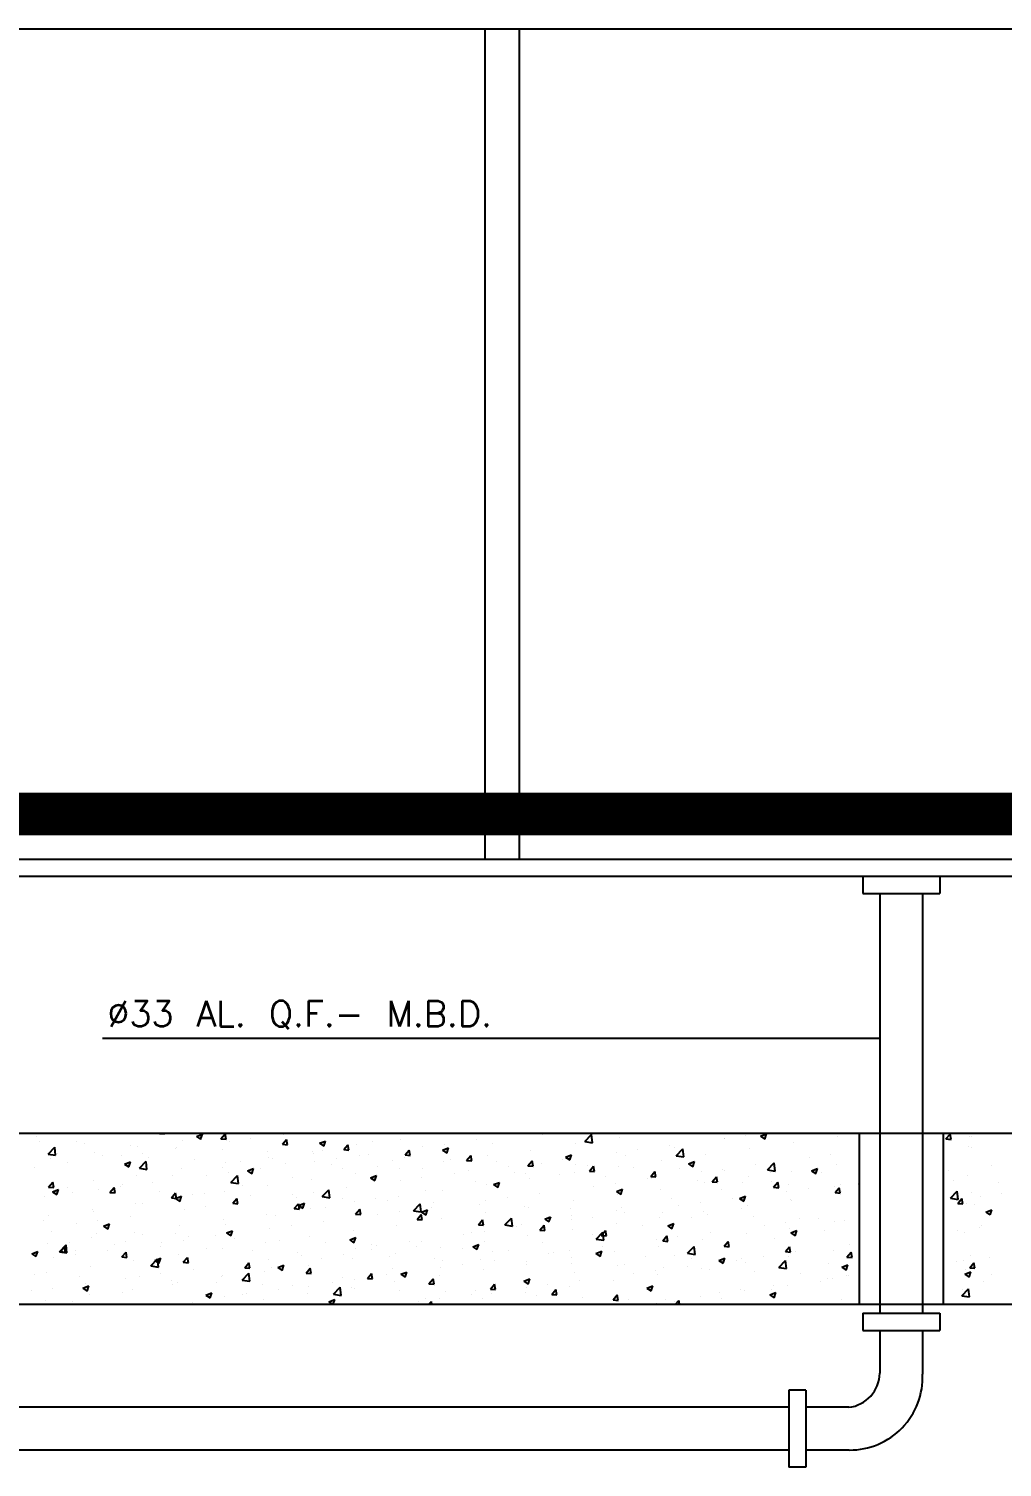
# Model space of a CAD drawing. Extents: x 0 to 0.454, y -0.021 to 0.524.
# Drawn here: x 0.1135 to 0.2272, y -0.0144 to 0.1536 of the extents above; entities that cross this region are included whole.
import ezdxf

# ---------------------------------------------------------------- set-up
doc = ezdxf.new("R2010")
doc.units = 0
doc.header["$MEASUREMENT"] = 0
doc.layers.get('0').update_dxf_attribs({"linetype": 'CONTINUOUS'})
doc.layers.add('DETALHES-DIVERSOS', color=7, linetype='CONTINUOUS')
doc.styles.add('R60', font='txt', dxfattribs={"height": 0.15, "bigfont": 'RHENO'})

# ---------------------------------------------------------------- blocks, each defined once
blk = doc.blocks.new('*X0')
at = {"color": 0}
for p, q in [((58.4687, 56.6273), (58.4687, 56.6273)), ((58.8686, 56.6286), (58.8686, 56.6286)), ((59.0644, 56.627), (59.0666, 56.6296)), ((59.0644, 56.627), (59.0943, 56.6243)), ((59.0943, 56.6243), (59.0933, 56.6296)), ((60.7289, 56.6294), (60.7289, 56.6294)), ((58.3435, 56.6109), (58.3435, 56.6109)), ((58.3616, 56.5779), (58.3616, 56.5779)), ((58.4131, 56.5066), (58.452, 56.5472)), ((58.4576, 56.4997), (58.4521, 56.5472)), ((58.577, 56.5785), (58.577, 56.5785)), ((58.6286, 56.5666), (58.6286, 56.5666)), ((58.8955, 56.5553), (58.8955, 56.5553)), ((58.9374, 56.549), (58.9374, 56.549)), ((59.1624, 56.5441), (59.1624, 56.5441)), ((59.1971, 56.5865), (59.1971, 56.5865)), ((59.2796, 56.6097), (59.3146, 56.6232)), ((59.2796, 56.6097), (59.3045, 56.593)), ((59.3045, 56.5929), (59.3147, 56.6231)), ((59.423, 56.5956), (59.4471, 56.6243)), ((59.423, 56.5956), (59.4529, 56.593)), ((59.453, 56.5929), (59.4472, 56.6243)), ((59.4538, 56.6217), (59.4538, 56.6217)), ((59.4726, 56.5796), (59.4726, 56.5796)), ((59.5977, 56.5961), (59.5977, 56.5961)), ((59.7817, 56.5642), (59.8058, 56.5929)), ((59.7817, 56.5642), (59.8115, 56.5616)), ((59.7871, 56.621), (59.7871, 56.621)), ((59.8116, 56.5615), (59.8058, 56.5929)), ((59.9982, 56.5697), (60.0332, 56.5831)), ((59.9982, 56.5697), (60.023, 56.5529)), ((60.0231, 56.5529), (60.0332, 56.5831)), ((60.1403, 56.5328), (60.1644, 56.5616)), ((60.1702, 56.5302), (60.1644, 56.5615)), ((60.2167, 56.5599), (60.2167, 56.5599)), ((60.3059, 56.5805), (60.3059, 56.5805)), ((60.4692, 56.5919), (60.4692, 56.5919)), ((60.6017, 56.5484), (60.6017, 56.5484)), ((60.7167, 56.5297), (60.7517, 56.5431)), ((60.7268, 56.5649), (60.7268, 56.5649)), ((60.7416, 56.5128), (60.7518, 56.543)), ((60.9162, 56.5898), (60.9162, 56.5898)), ((61.0089, 56.5708), (61.0089, 56.5708)), ((61.3005, 56.6209), (61.3005, 56.6209)), ((61.4918, 56.5677), (61.4918, 56.5677)), ((61.5485, 56.5799), (61.5874, 56.6205)), ((61.5485, 56.5799), (61.593, 56.573)), ((61.593, 56.5729), (61.5875, 56.6204)), ((61.7485, 56.6029), (61.7485, 56.6029)), ((62.0453, 56.5586), (62.0453, 56.5586)), ((62.0746, 56.546), (62.0746, 56.546)), ((62.3611, 56.6001), (62.3611, 56.6001)), ((62.3662, 56.5961), (62.3662, 56.5961)), ((62.4862, 56.6166), (62.4862, 56.6166)), ((62.574, 56.6108), (62.609, 56.6243)), ((62.574, 56.6108), (62.5988, 56.5941)), ((62.5989, 56.594), (62.609, 56.6242)), ((62.764, 56.5731), (62.764, 56.5731)), ((63.0237, 56.6106), (63.0237, 56.6106)), ((63.6572, 56.5952), (63.6813, 56.6239)), ((63.6572, 56.5952), (63.6871, 56.5926)), ((63.6871, 56.5925), (63.6814, 56.6238)), ((63.7866, 56.5489), (63.7866, 56.5489)), ((63.7972, 56.6078), (63.7972, 56.6078)), ((63.8035, 56.548), (63.8035, 56.548)), ((63.8047, 56.6103), (63.8047, 56.6103)), ((58.4131, 56.5066), (58.4575, 56.4997)), ((58.4281, 56.4817), (58.4281, 56.4817)), ((58.4671, 56.5107), (58.4671, 56.5107)), ((58.6848, 56.517), (58.6848, 56.517)), ((58.734, 56.4994), (58.734, 56.4994)), ((58.8423, 56.4966), (58.8423, 56.4966)), ((58.8595, 56.4485), (58.8945, 56.4619)), ((58.8844, 56.4317), (58.8945, 56.4619)), ((58.9467, 56.4239), (58.9856, 56.4645)), ((58.9674, 56.5131), (58.9674, 56.5131)), ((58.9912, 56.4169), (58.9857, 56.4644)), ((59.0009, 56.4882), (59.0009, 56.4882)), ((59.1568, 56.5381), (59.1568, 56.5381)), ((59.2678, 56.4769), (59.2678, 56.4769)), ((59.4293, 56.5328), (59.4293, 56.5328)), ((59.5347, 56.4656), (59.5347, 56.4656)), ((59.6962, 56.5215), (59.6962, 56.5215)), ((59.7003, 56.4872), (59.7003, 56.4872)), ((59.7227, 56.4804), (59.7227, 56.4804)), ((59.96, 56.5247), (59.96, 56.5247)), ((59.9631, 56.5102), (59.9631, 56.5102)), ((59.9713, 56.4654), (59.9713, 56.4654)), ((60.0143, 56.5304), (60.0143, 56.5304)), ((60.0965, 56.4819), (60.0965, 56.4819)), ((60.1403, 56.5328), (60.1702, 56.5302)), ((60.23, 56.4989), (60.23, 56.4989)), ((60.2859, 56.5068), (60.2859, 56.5068)), ((60.4257, 56.4707), (60.4257, 56.4707)), ((60.4969, 56.4877), (60.4969, 56.4877)), ((60.4989, 56.5015), (60.523, 56.5302)), ((60.4989, 56.5015), (60.5288, 56.4988)), ((60.5288, 56.4988), (60.5231, 56.5301)), ((60.7167, 56.5297), (60.7416, 56.5129)), ((60.7173, 56.5208), (60.7173, 56.5208)), ((60.7229, 56.463), (60.7229, 56.463)), ((60.7638, 56.4764), (60.7638, 56.4764)), ((60.8575, 56.4701), (60.8816, 56.4988)), ((60.8575, 56.4701), (60.8874, 56.4675)), ((60.8875, 56.4674), (60.8817, 56.4988)), ((60.9796, 56.4982), (60.9796, 56.4982)), ((61.0308, 56.4651), (61.0308, 56.4651)), ((61.2162, 56.4387), (61.2403, 56.4674)), ((61.2321, 56.5302), (61.2321, 56.5302)), ((61.2461, 56.436), (61.2403, 56.4674)), ((61.415, 56.4756), (61.415, 56.4756)), ((61.4353, 56.4896), (61.4703, 56.503)), ((61.4353, 56.4896), (61.4602, 56.4728)), ((61.4602, 56.4728), (61.4703, 56.503)), ((61.7307, 56.5171), (61.7307, 56.5171)), ((61.783, 56.4959), (61.783, 56.4959)), ((61.8559, 56.5336), (61.8559, 56.5336)), ((61.995, 56.4684), (61.995, 56.4684)), ((62.0821, 56.4971), (62.1211, 56.5377)), ((62.0821, 56.4971), (62.1266, 56.4902)), ((62.1266, 56.4902), (62.1211, 56.5377)), ((62.1539, 56.4496), (62.1889, 56.463)), ((62.1788, 56.4327), (62.1889, 56.463)), ((62.2547, 56.5059), (62.2547, 56.5059)), ((62.5114, 56.5411), (62.5114, 56.5411)), ((62.8598, 56.4859), (62.8598, 56.4859)), ((62.985, 56.5024), (62.985, 56.5024)), ((58.3371, 56.4301), (58.3371, 56.4301)), ((58.5265, 56.4551), (58.5265, 56.4551)), ((58.8595, 56.4485), (58.8844, 56.4317)), ((58.9313, 56.3825), (58.9313, 56.3825)), ((58.9467, 56.4239), (58.9912, 56.417)), ((59.1395, 56.3803), (59.1395, 56.3803)), ((59.191, 56.42), (59.191, 56.42)), ((59.341, 56.3824), (59.341, 56.3824)), ((59.4311, 56.4303), (59.4311, 56.4303)), ((59.4477, 56.4552), (59.4477, 56.4552)), ((59.4662, 56.3989), (59.4662, 56.3989)), ((59.4803, 56.3411), (59.5193, 56.3817)), ((59.5248, 56.3342), (59.5193, 56.3816)), ((59.5781, 56.4084), (59.6131, 56.4219)), ((59.5781, 56.4084), (59.6029, 56.3917)), ((59.603, 56.3916), (59.6131, 56.4218)), ((59.6556, 56.4238), (59.6556, 56.4238)), ((59.8016, 56.4543), (59.8016, 56.4543)), ((60.0685, 56.4431), (60.0685, 56.4431)), ((60.1341, 56.4207), (60.1341, 56.4207)), ((60.2106, 56.3935), (60.2106, 56.3935)), ((60.2966, 56.3684), (60.3316, 56.3818)), ((60.3215, 56.3516), (60.3317, 56.3818)), ((60.3354, 56.4318), (60.3354, 56.4318)), ((60.4632, 56.4255), (60.4632, 56.4255)), ((60.6024, 56.4205), (60.6024, 56.4205)), ((60.7847, 56.3926), (60.7847, 56.3926)), ((60.8693, 56.4092), (60.8693, 56.4092)), ((61.1004, 56.4342), (61.1004, 56.4342)), ((61.1362, 56.3979), (61.1362, 56.3979)), ((61.1998, 56.3958), (61.1998, 56.3958)), ((61.2162, 56.4387), (61.2461, 56.4361)), ((61.2256, 56.4506), (61.2256, 56.4506)), ((61.2977, 56.4538), (61.2977, 56.4538)), ((61.4031, 56.3867), (61.4031, 56.3867)), ((61.4857, 56.4012), (61.4857, 56.4012)), ((61.4914, 56.4459), (61.4914, 56.4459)), ((61.5646, 56.4426), (61.5646, 56.4426)), ((61.5748, 56.4073), (61.5989, 56.4361)), ((61.5748, 56.4073), (61.6047, 56.4047)), ((61.6047, 56.4047), (61.599, 56.436)), ((61.67, 56.3754), (61.67, 56.3754)), ((61.7425, 56.4364), (61.7425, 56.4364)), ((61.8315, 56.4313), (61.8315, 56.4313)), ((61.9334, 56.3759), (61.9575, 56.4047)), ((61.9334, 56.3759), (61.9633, 56.3733)), ((61.9634, 56.3733), (61.9576, 56.4046)), ((62.0984, 56.42), (62.0984, 56.42)), ((62.1539, 56.4496), (62.1787, 56.4328)), ((62.2295, 56.4029), (62.2295, 56.4029)), ((62.3547, 56.4194), (62.3547, 56.4194)), ((62.3653, 56.4087), (62.3653, 56.4087)), ((62.5053, 56.3747), (62.5053, 56.3747)), ((62.5441, 56.4443), (62.5441, 56.4443)), ((62.6157, 56.4144), (62.6547, 56.455)), ((62.6157, 56.4144), (62.6602, 56.4075)), ((62.6322, 56.3974), (62.6322, 56.3974)), ((62.6603, 56.4074), (62.6547, 56.4549)), ((62.7579, 56.4067), (62.7579, 56.4067)), ((62.8724, 56.4095), (62.9074, 56.423)), ((62.8724, 56.4095), (62.8973, 56.3927)), ((62.8973, 56.3927), (62.9075, 56.4229)), ((62.8991, 56.3862), (62.8991, 56.3862)), ((62.9288, 56.3978), (62.9288, 56.3978)), ((63.0176, 56.4442), (63.0176, 56.4442)), ((63.6731, 56.4131), (63.6731, 56.4131)), ((63.7805, 56.3824), (63.7805, 56.3824)), ((63.9233, 56.4382), (63.9233, 56.4382)), ((58.4165, 56.3136), (58.4406, 56.3423)), ((58.4165, 56.3136), (58.4464, 56.311)), ((58.422, 56.3153), (58.422, 56.3153)), ((58.4394, 56.2872), (58.4744, 56.3006)), ((58.4464, 56.311), (58.4407, 56.3423)), ((58.4643, 56.2704), (58.4744, 56.3006)), ((58.5291, 56.3125), (58.5291, 56.3125)), ((58.6788, 56.3505), (58.6788, 56.3505)), ((58.7107, 56.2994), (58.7107, 56.2994)), ((58.7751, 56.2822), (58.7992, 56.311)), ((58.796, 56.3012), (58.796, 56.3012)), ((58.8051, 56.2796), (58.7993, 56.3109)), ((58.8359, 56.3159), (58.8359, 56.3159)), ((58.8479, 56.3302), (58.8479, 56.3302)), ((59.0253, 56.3408), (59.0253, 56.3408)), ((59.4803, 56.3411), (59.5248, 56.3342)), ((59.5509, 56.3206), (59.5509, 56.3206)), ((59.6942, 56.3208), (59.6942, 56.3208)), ((59.8425, 56.3706), (59.8425, 56.3706)), ((59.9539, 56.3583), (59.9539, 56.3583)), ((60.0139, 56.2583), (60.0529, 56.2989)), ((60.0584, 56.2514), (60.0529, 56.2989)), ((60.1544, 56.3096), (60.1544, 56.3096)), ((60.2966, 56.3684), (60.3215, 56.3516)), ((60.4701, 56.3512), (60.4701, 56.3512)), ((60.5953, 56.3677), (60.5953, 56.3677)), ((60.6167, 56.2957), (60.6167, 56.2957)), ((60.7168, 56.2965), (60.7168, 56.2965)), ((60.9083, 56.3458), (60.9083, 56.3458)), ((60.9735, 56.3317), (60.9735, 56.3317)), ((61.0152, 56.3283), (61.0502, 56.3418)), ((61.0152, 56.3283), (61.0401, 56.3116)), ((61.0401, 56.3115), (61.0502, 56.3417)), ((61.226, 56.3637), (61.226, 56.3637)), ((61.5992, 56.3199), (61.5992, 56.3199)), ((61.7244, 56.3364), (61.7244, 56.3364)), ((61.7337, 56.2883), (61.7688, 56.3017)), ((61.7587, 56.2715), (61.7688, 56.3017)), ((61.9137, 56.3613), (61.9137, 56.3613)), ((61.9369, 56.3641), (61.9369, 56.3641)), ((61.9889, 56.302), (61.9889, 56.302)), ((62.2038, 56.3528), (62.2038, 56.3528)), ((62.2486, 56.3395), (62.2486, 56.3395)), ((62.2921, 56.3446), (62.3162, 56.3733)), ((62.2921, 56.3446), (62.3219, 56.342)), ((62.322, 56.3419), (62.3162, 56.3733)), ((62.3456, 56.2977), (62.3456, 56.2977)), ((62.4707, 56.3416), (62.4707, 56.3416)), ((62.6372, 56.3478), (62.6372, 56.3478)), ((62.6507, 56.3132), (62.6748, 56.3419)), ((62.6507, 56.3132), (62.6806, 56.3106)), ((62.6806, 56.3105), (62.6748, 56.3419)), ((62.7376, 56.3303), (62.7376, 56.3303)), ((62.8535, 56.3052), (62.8535, 56.3052)), ((63.0046, 56.319), (63.0046, 56.319)), ((63.0093, 56.2818), (63.0334, 56.3105)), ((63.0393, 56.2792), (63.0335, 56.3105)), ((63.0428, 56.3301), (63.0428, 56.3301)), ((63.1494, 56.3316), (63.1508, 56.3331)), ((63.1494, 56.3316), (63.1508, 56.3314)), ((63.6999, 56.3523), (63.6999, 56.3523)), ((63.9668, 56.3411), (63.9668, 56.3411)), ((58.395, 56.2579), (58.395, 56.2579)), ((58.4394, 56.2872), (58.4643, 56.2704)), ((58.5563, 56.2802), (58.5563, 56.2802)), ((58.7751, 56.2822), (58.805, 56.2796)), ((58.9252, 56.2161), (58.9252, 56.2161)), ((58.9677, 56.2205), (58.9677, 56.2205)), ((59.0629, 56.2899), (59.0629, 56.2899)), ((59.1338, 56.2509), (59.1579, 56.2796)), ((59.1338, 56.2509), (59.1637, 56.2482)), ((59.1637, 56.2482), (59.1579, 56.2795)), ((59.1579, 56.2472), (59.193, 56.2606)), ((59.1579, 56.2472), (59.1828, 56.2304)), ((59.1829, 56.2303), (59.193, 56.2606)), ((59.1849, 56.2536), (59.1849, 56.2536)), ((59.2593, 56.2705), (59.2593, 56.2705)), ((59.3298, 56.2786), (59.3298, 56.2786)), ((59.4416, 56.2888), (59.4416, 56.2888)), ((59.4924, 56.2195), (59.5165, 56.2482)), ((59.4924, 56.2195), (59.5223, 56.2169)), ((59.5223, 56.2168), (59.5165, 56.2482)), ((59.524, 56.2266), (59.524, 56.2266)), ((59.5967, 56.2673), (59.5967, 56.2673)), ((59.8398, 56.2682), (59.8398, 56.2682)), ((59.851, 56.1881), (59.8751, 56.2168)), ((59.8636, 56.2561), (59.8636, 56.2561)), ((59.881, 56.1854), (59.8752, 56.2168)), ((59.8765, 56.2071), (59.9115, 56.2206)), ((59.8765, 56.2071), (59.9014, 56.1903)), ((59.9014, 56.1903), (59.9116, 56.2205)), ((59.965, 56.2847), (59.965, 56.2847)), ((60.0139, 56.2583), (60.0584, 56.2514)), ((60.1305, 56.2448), (60.1305, 56.2448)), ((60.2045, 56.227), (60.2045, 56.227)), ((60.3251, 56.2457), (60.3251, 56.2457)), ((60.3975, 56.2335), (60.3975, 56.2335)), ((60.4571, 56.259), (60.4571, 56.259)), ((60.5475, 56.1756), (60.5865, 56.2162)), ((60.5921, 56.1686), (60.5865, 56.2161)), ((60.6644, 56.2222), (60.6644, 56.2222)), ((60.9313, 56.211), (60.9313, 56.211)), ((60.9689, 56.237), (60.9689, 56.237)), ((61.0941, 56.2534), (61.0941, 56.2534)), ((61.2834, 56.2784), (61.2834, 56.2784)), ((61.4797, 56.2348), (61.4797, 56.2348)), ((61.7337, 56.2883), (61.7586, 56.2715)), ((61.7364, 56.27), (61.7364, 56.27)), ((62.054, 56.2477), (62.054, 56.2477)), ((62.2232, 56.2222), (62.2232, 56.2222)), ((62.4125, 56.2471), (62.4125, 56.2471)), ((62.4523, 56.2483), (62.4873, 56.2617)), ((62.4523, 56.2483), (62.4772, 56.2315)), ((62.4772, 56.2314), (62.4874, 56.2616)), ((62.4993, 56.2082), (62.4993, 56.2082)), ((62.7283, 56.2887), (62.7283, 56.2887)), ((62.7518, 56.2402), (62.7518, 56.2402)), ((62.757, 56.238), (62.757, 56.238)), ((63.0093, 56.2818), (63.0392, 56.2792)), ((63.0115, 56.2777), (63.0115, 56.2777)), ((63.0486, 56.288), (63.0486, 56.288)), ((63.683, 56.2488), (63.7219, 56.2894)), ((63.683, 56.2488), (63.7275, 56.2419)), ((63.7275, 56.2419), (63.722, 56.2894)), ((63.7266, 56.2191), (63.7507, 56.2478)), ((63.7266, 56.2191), (63.7565, 56.2165)), ((63.7565, 56.2164), (63.7507, 56.2477)), ((63.7744, 56.216), (63.7744, 56.216)), ((63.8053, 56.2852), (63.8053, 56.2852)), ((63.8227, 56.2132), (63.8227, 56.2132)), ((63.8574, 56.2575), (63.8574, 56.2575)), ((63.9826, 56.2739), (63.9826, 56.2739)), ((58.416, 56.1489), (58.416, 56.1489)), ((58.6727, 56.1841), (58.6727, 56.1841)), ((58.6761, 56.1704), (58.6761, 56.1704)), ((58.8937, 56.1436), (58.8937, 56.1436)), ((59.2095, 56.1852), (59.2095, 56.1852)), ((59.3347, 56.2017), (59.3347, 56.2017)), ((59.6881, 56.1543), (59.6881, 56.1543)), ((59.7419, 56.1456), (59.7419, 56.1456)), ((59.851, 56.1881), (59.8809, 56.1855)), ((59.9478, 56.1918), (59.9478, 56.1918)), ((60.0335, 56.1956), (60.0335, 56.1956)), ((60.2097, 56.1567), (60.2338, 56.1855)), ((60.2097, 56.1567), (60.2395, 56.1541)), ((60.2396, 56.1541), (60.2338, 56.1854)), ((60.3386, 56.154), (60.3386, 56.154)), ((60.4638, 56.1705), (60.4638, 56.1705)), ((60.5475, 56.1756), (60.592, 56.1687)), ((60.5683, 56.1254), (60.5924, 56.1541)), ((60.5683, 56.1254), (60.5982, 56.1227)), ((60.5982, 56.1227), (60.5924, 56.154)), ((60.5951, 56.1671), (60.6301, 56.1805)), ((60.5951, 56.1671), (60.6199, 56.1503)), ((60.62, 56.1503), (60.6301, 56.1805)), ((60.6531, 56.1954), (60.6531, 56.1954)), ((60.7107, 56.1301), (60.7107, 56.1301)), ((60.9269, 56.094), (60.951, 56.1227)), ((60.9568, 56.0913), (60.9511, 56.1227)), ((60.9674, 56.1653), (60.9674, 56.1653)), ((61.0812, 56.0928), (61.1201, 56.1334)), ((61.1257, 56.0859), (61.1202, 56.1334)), ((61.1982, 56.1997), (61.1982, 56.1997)), ((61.22, 56.1973), (61.22, 56.1973)), ((61.3136, 56.127), (61.3486, 56.1405)), ((61.3136, 56.127), (61.3385, 56.1103)), ((61.3386, 56.1102), (61.3487, 56.1404)), ((61.4651, 56.1884), (61.4651, 56.1884)), ((61.4677, 56.1227), (61.4677, 56.1227)), ((61.4708, 56.1476), (61.4708, 56.1476)), ((61.5928, 56.1392), (61.5928, 56.1392)), ((61.732, 56.1771), (61.732, 56.1771)), ((61.7624, 56.1976), (61.7624, 56.1976)), ((61.7822, 56.1641), (61.7822, 56.1641)), ((61.9828, 56.1355), (61.9828, 56.1355)), ((61.9989, 56.1658), (61.9989, 56.1658)), ((62.098, 56.2057), (62.098, 56.2057)), ((62.1738, 56.1379), (62.1738, 56.1379)), ((62.2425, 56.173), (62.2425, 56.173)), ((62.2658, 56.1546), (62.2658, 56.1546)), ((62.4654, 56.1879), (62.4654, 56.1879)), ((62.5327, 56.1433), (62.5327, 56.1433)), ((62.7997, 56.132), (62.7997, 56.132)), ((62.9113, 56.1329), (62.9113, 56.1329)), ((63.8894, 56.1682), (63.9245, 56.1816)), ((63.8894, 56.1682), (63.9143, 56.1514)), ((63.9144, 56.1513), (63.9245, 56.1816)), ((58.3846, 56.1203), (58.3846, 56.1203)), ((58.4317, 56.057), (58.4317, 56.057)), ((58.5792, 56.1022), (58.5792, 56.1022)), ((58.6986, 56.0457), (58.6986, 56.0457)), ((58.7044, 56.1187), (58.7044, 56.1187)), ((58.7378, 56.0859), (58.7728, 56.0993)), ((58.7378, 56.0859), (58.7627, 56.0691)), ((58.7627, 56.0691), (58.7729, 56.0993)), ((58.9191, 56.0496), (58.9191, 56.0496)), ((59.1587, 56.0455), (59.1587, 56.0455)), ((59.1788, 56.0871), (59.1788, 56.0871)), ((59.4356, 56.1223), (59.4356, 56.1223)), ((59.4503, 56.0955), (59.4503, 56.0955)), ((59.4564, 56.0459), (59.4914, 56.0593)), ((59.4564, 56.0459), (59.4813, 56.0291)), ((59.4813, 56.029), (59.4914, 56.0592)), ((59.7083, 56.071), (59.7083, 56.071)), ((59.8334, 56.0875), (59.8334, 56.0875)), ((60.0228, 56.1124), (60.0228, 56.1124)), ((60.1984, 56.0606), (60.1984, 56.0606)), ((60.451, 56.0926), (60.451, 56.0926)), ((60.8374, 56.0397), (60.8374, 56.0397)), ((60.8876, 56.0475), (60.8876, 56.0475)), ((60.9269, 56.094), (60.9568, 56.0914)), ((60.9625, 56.0562), (60.9625, 56.0562)), ((61.0812, 56.0928), (61.1256, 56.0859)), ((61.1519, 56.0812), (61.1519, 56.0812)), ((61.1792, 56.0975), (61.1792, 56.0975)), ((61.2855, 56.0626), (61.3097, 56.0913)), ((61.2855, 56.0626), (61.3154, 56.06)), ((61.3155, 56.0599), (61.3097, 56.0913)), ((61.4736, 56.0683), (61.4736, 56.0683)), ((61.6148, 56.0101), (61.6537, 56.0507)), ((61.6442, 56.0312), (61.6683, 56.06)), ((61.6593, 56.0031), (61.6538, 56.0506)), ((61.6741, 56.0286), (61.6683, 56.0599)), ((61.7303, 56.1035), (61.7303, 56.1035)), ((61.8822, 56.0878), (61.8822, 56.0878)), ((62.0322, 56.087), (62.0672, 56.1004)), ((62.0322, 56.087), (62.0571, 56.0702)), ((62.0571, 56.0702), (62.0673, 56.1004)), ((62.281, 56.0499), (62.281, 56.0499)), ((62.4932, 56.0418), (62.4932, 56.0418)), ((62.5968, 56.0915), (62.5968, 56.0915)), ((62.7219, 56.108), (62.7219, 56.108)), ((62.7457, 56.0738), (62.7457, 56.0738)), ((62.7508, 56.0469), (62.7858, 56.0604)), ((62.7508, 56.0469), (62.7756, 56.0302)), ((62.7757, 56.0301), (62.7858, 56.0603)), ((62.9479, 56.063), (62.9479, 56.063)), ((63.0054, 56.1113), (63.0054, 56.1113)), ((63.0666, 56.1207), (63.0666, 56.1207)), ((63.7259, 56.0602), (63.7259, 56.0602)), ((63.7683, 56.0495), (63.7683, 56.0495)), ((63.851, 56.0767), (63.851, 56.0767)), ((63.8673, 56.0869), (63.8673, 56.0869)), ((58.4099, 55.9824), (58.4099, 55.9824)), ((58.4794, 55.9368), (58.5183, 55.9774)), ((58.4859, 55.9375), (58.51, 55.9662)), ((58.5158, 55.9349), (58.51, 55.9662)), ((58.5239, 55.9299), (58.5183, 55.9773)), ((58.5371, 55.9898), (58.5371, 55.9898)), ((58.6666, 56.0176), (58.6666, 56.0176)), ((58.804, 55.9785), (58.804, 55.9785)), ((58.8671, 55.9954), (58.8671, 55.9954)), ((58.9655, 56.0344), (58.9655, 56.0344)), ((59.071, 55.9672), (59.071, 55.9672)), ((59.078, 55.988), (59.078, 55.988)), ((59.2031, 56.0045), (59.2031, 56.0045)), ((59.2324, 56.0231), (59.2324, 56.0231)), ((59.3379, 55.956), (59.3379, 55.956)), ((59.3925, 56.0294), (59.3925, 56.0294)), ((59.4295, 55.9559), (59.4295, 55.9559)), ((59.4994, 56.0118), (59.4994, 56.0118)), ((59.682, 55.9879), (59.682, 55.9879)), ((59.7663, 56.0006), (59.7663, 56.0006)), ((59.9417, 56.0254), (59.9417, 56.0254)), ((60.0332, 55.9893), (60.0332, 55.9893)), ((60.175, 56.0058), (60.21, 56.0193)), ((60.175, 56.0058), (60.1998, 55.989)), ((60.1999, 55.989), (60.21, 56.0192)), ((60.2071, 55.9568), (60.2071, 55.9568)), ((60.3001, 55.978), (60.3001, 55.978)), ((60.3322, 55.9732), (60.3322, 55.9732)), ((60.5216, 55.9982), (60.5216, 55.9982)), ((60.567, 55.9667), (60.567, 55.9667)), ((60.596, 55.9974), (60.596, 55.9974)), ((60.7046, 55.9636), (60.7046, 55.9636)), ((60.8339, 55.9555), (60.8339, 55.9555)), ((60.8935, 55.9658), (60.9285, 55.9792)), ((60.8935, 55.9658), (60.9184, 55.949)), ((60.9184, 55.9489), (60.9286, 55.9792)), ((60.9613, 55.9988), (60.9613, 55.9988)), ((61.2139, 56.0308), (61.2139, 56.0308)), ((61.299, 55.9877), (61.299, 55.9877)), ((61.5906, 56.0378), (61.5906, 56.0378)), ((61.6148, 56.0101), (61.6593, 56.0032)), ((61.6442, 56.0312), (61.6741, 56.0286)), ((61.6507, 55.9669), (61.6507, 55.9669)), ((61.9665, 56.0085), (61.9665, 56.0085)), ((61.9768, 55.9691), (61.9768, 55.9691)), ((62.0028, 55.9999), (62.0269, 56.0286)), ((62.0028, 55.9999), (62.0327, 55.9972)), ((62.0327, 55.9972), (62.027, 56.0285)), ((62.0916, 56.025), (62.0916, 56.025)), ((62.1484, 55.9273), (62.1874, 55.9679)), ((62.1929, 55.9204), (62.1874, 55.9678)), ((62.2365, 56.0066), (62.2365, 56.0066)), ((62.3614, 55.9685), (62.3855, 55.9972)), ((62.3614, 55.9685), (62.3913, 55.9659)), ((62.3647, 55.9629), (62.3647, 55.9629)), ((62.3914, 55.9658), (62.3856, 55.9972)), ((62.6563, 56.013), (62.6563, 56.013)), ((62.7201, 55.9371), (62.7442, 55.9658)), ((62.75, 55.9344), (62.7442, 55.9658)), ((63.0955, 55.9773), (63.0955, 55.9773)), ((58.3177, 55.9246), (58.3527, 55.9381)), ((58.3177, 55.9246), (58.3426, 55.9079)), ((58.3426, 55.9078), (58.3528, 55.938)), ((58.4477, 55.905), (58.4477, 55.905)), ((58.4794, 55.9368), (58.5238, 55.9299)), ((58.4859, 55.9375), (58.5158, 55.9349)), ((58.5728, 55.9215), (58.5728, 55.9215)), ((58.5755, 55.9454), (58.5755, 55.9454)), ((58.7622, 55.9464), (58.7622, 55.9464)), ((58.8445, 55.9061), (58.8686, 55.9349)), ((58.8445, 55.9061), (58.8744, 55.9035)), ((58.8744, 55.9035), (58.8687, 55.9348)), ((58.9131, 55.8832), (58.9131, 55.8832)), ((59.013, 55.854), (59.0519, 55.8946)), ((59.0363, 55.8846), (59.0713, 55.898)), ((59.0363, 55.8846), (59.0612, 55.8678)), ((59.0575, 55.8471), (59.052, 55.8946)), ((59.0612, 55.8678), (59.0713, 55.898)), ((59.1728, 55.9207), (59.1728, 55.9207)), ((59.2031, 55.8748), (59.2272, 55.9035)), ((59.2031, 55.8748), (59.233, 55.8722)), ((59.2331, 55.8721), (59.2273, 55.9034)), ((59.5618, 55.8434), (59.5859, 55.8721)), ((59.5767, 55.8738), (59.5767, 55.8738)), ((59.5917, 55.8407), (59.5859, 55.8721)), ((59.6048, 55.9447), (59.6048, 55.9447)), ((59.7019, 55.8903), (59.7019, 55.8903)), ((59.8717, 55.9334), (59.8717, 55.9334)), ((59.8913, 55.9152), (59.8913, 55.9152)), ((60.0128, 55.8973), (60.0128, 55.8973)), ((60.1386, 55.9221), (60.1386, 55.9221)), ((60.1924, 55.8941), (60.1924, 55.8941)), ((60.3044, 55.9474), (60.3044, 55.9474)), ((60.4055, 55.9109), (60.4055, 55.9109)), ((60.4449, 55.9261), (60.4449, 55.9261)), ((60.6724, 55.8996), (60.6724, 55.8996)), ((60.7158, 55.8876), (60.7158, 55.8876)), ((60.9393, 55.8883), (60.9393, 55.8883)), ((61.0074, 55.9377), (61.0074, 55.9377)), ((61.0204, 55.884), (61.0204, 55.884)), ((61.1008, 55.9442), (61.1008, 55.9442)), ((61.2062, 55.877), (61.2062, 55.877)), ((61.3361, 55.9255), (61.3361, 55.9255)), ((61.3677, 55.9329), (61.3677, 55.9329)), ((61.4613, 55.942), (61.4613, 55.942)), ((61.4675, 55.9019), (61.4675, 55.9019)), ((61.6121, 55.9257), (61.6471, 55.9392)), ((61.6121, 55.9257), (61.637, 55.9089)), ((61.6346, 55.9216), (61.6346, 55.9216)), ((61.637, 55.9089), (61.6471, 55.9391)), ((61.7242, 55.9371), (61.7242, 55.9371)), ((61.9016, 55.9103), (61.9016, 55.9103)), ((62.0731, 55.9129), (62.0731, 55.9129)), ((62.1484, 55.9273), (62.1929, 55.9204)), ((62.1685, 55.8991), (62.1685, 55.8991)), ((62.3307, 55.8857), (62.3657, 55.8991)), ((62.3307, 55.8857), (62.3555, 55.8689)), ((62.3556, 55.8689), (62.3657, 55.8991)), ((62.4354, 55.8878), (62.4354, 55.8878)), ((62.4652, 55.8943), (62.4652, 55.8943)), ((62.4871, 55.8753), (62.4871, 55.8753)), ((62.5904, 55.9108), (62.5904, 55.9108)), ((62.682, 55.8445), (62.721, 55.8851)), ((62.7023, 55.8765), (62.7023, 55.8765)), ((62.7201, 55.9371), (62.75, 55.9345)), ((62.7265, 55.8376), (62.721, 55.8851)), ((62.7397, 55.9073), (62.7397, 55.9073)), ((62.7798, 55.9357), (62.7798, 55.9357)), ((62.9993, 55.9448), (62.9993, 55.9448)), ((63.0787, 55.9057), (63.1028, 55.9345)), ((63.0787, 55.9057), (63.1086, 55.9031)), ((63.1086, 55.9031), (63.1028, 55.9344)), ((63.7195, 55.8795), (63.7195, 55.8795)), ((63.7622, 55.8831), (63.7622, 55.8831)), ((63.796, 55.843), (63.8201, 55.8717)), ((63.8021, 55.9148), (63.8021, 55.9148)), ((63.8259, 55.8403), (63.8201, 55.8716)), ((63.9089, 55.9044), (63.9089, 55.9044)), ((58.3322, 55.8028), (58.3322, 55.8028)), ((58.4038, 55.816), (58.4038, 55.816)), ((58.5991, 55.7915), (58.5991, 55.7915)), ((58.6605, 55.8512), (58.6605, 55.8512)), ((58.9464, 55.7908), (58.9464, 55.7908)), ((59.013, 55.854), (59.0574, 55.8471)), ((59.0716, 55.8073), (59.0716, 55.8073)), ((59.261, 55.8322), (59.261, 55.8322)), ((59.4234, 55.7894), (59.4234, 55.7894)), ((59.4296, 55.7972), (59.4296, 55.7972)), ((59.5466, 55.7713), (59.5855, 55.8119)), ((59.5618, 55.8434), (59.5917, 55.8408)), ((59.5911, 55.7643), (59.5856, 55.8118)), ((59.676, 55.8214), (59.676, 55.8214)), ((59.7212, 55.8472), (59.7212, 55.8472)), ((59.7549, 55.8445), (59.7899, 55.858)), ((59.7549, 55.8445), (59.7797, 55.8278)), ((59.7798, 55.8277), (59.7899, 55.8579)), ((59.9204, 55.812), (59.9445, 55.8407)), ((59.9204, 55.812), (59.9503, 55.8094)), ((59.9356, 55.8589), (59.9356, 55.8589)), ((59.9503, 55.8094), (59.9446, 55.8407)), ((60.1326, 55.7875), (60.1326, 55.7875)), ((60.279, 55.7806), (60.3031, 55.8094)), ((60.309, 55.778), (60.3032, 55.8093)), ((60.3901, 55.801), (60.3901, 55.801)), ((60.4242, 55.8376), (60.4242, 55.8376)), ((60.4734, 55.8045), (60.5084, 55.8179)), ((60.4734, 55.8045), (60.4983, 55.7877)), ((60.4983, 55.7877), (60.5085, 55.8179)), ((60.6985, 55.7972), (60.6985, 55.7972)), ((60.7058, 55.8425), (60.7058, 55.8425)), ((60.831, 55.859), (60.831, 55.859)), ((60.9552, 55.8324), (60.9552, 55.8324)), ((61.2078, 55.8644), (61.2078, 55.8644)), ((61.4732, 55.8657), (61.4732, 55.8657)), ((61.49, 55.8127), (61.49, 55.8127)), ((61.7401, 55.8545), (61.7401, 55.8545)), ((61.7816, 55.8628), (61.7816, 55.8628)), ((61.8349, 55.8113), (61.8349, 55.8113)), ((61.9601, 55.8278), (61.9601, 55.8278)), ((61.9707, 55.8026), (61.9707, 55.8026)), ((62.007, 55.8432), (62.007, 55.8432)), ((62.1495, 55.8527), (62.1495, 55.8527)), ((62.2304, 55.8401), (62.2304, 55.8401)), ((62.2739, 55.8319), (62.2739, 55.8319)), ((62.5408, 55.8206), (62.5408, 55.8206)), ((62.682, 55.8445), (62.7265, 55.8376)), ((62.8077, 55.8094), (62.8077, 55.8094)), ((62.9692, 55.8652), (62.9692, 55.8652)), ((63.0492, 55.8456), (63.0842, 55.8591)), ((63.0492, 55.8456), (63.0741, 55.8289)), ((63.0741, 55.8288), (63.0843, 55.859)), ((63.0746, 55.7981), (63.0746, 55.7981)), ((63.0892, 55.7965), (63.0892, 55.7965)), ((63.7678, 55.8056), (63.8028, 55.819)), ((63.7678, 55.8056), (63.7927, 55.7888)), ((63.7699, 55.8314), (63.7699, 55.8314)), ((63.7927, 55.7888), (63.8028, 55.819)), ((63.796, 55.843), (63.8258, 55.8404)), ((63.9219, 55.8051), (63.9219, 55.8051)), ((58.3161, 55.7078), (58.3161, 55.7078)), ((58.4413, 55.7243), (58.4413, 55.7243)), ((58.6162, 55.7233), (58.6512, 55.7368)), ((58.6162, 55.7233), (58.641, 55.7065)), ((58.6307, 55.7492), (58.6307, 55.7492)), ((58.6411, 55.7065), (58.6512, 55.7367)), ((58.8661, 55.7802), (58.8661, 55.7802)), ((58.907, 55.7167), (58.907, 55.7167)), ((59.133, 55.769), (59.133, 55.769)), ((59.138, 55.7471), (59.138, 55.7471)), ((59.1667, 55.7542), (59.1667, 55.7542)), ((59.3999, 55.7577), (59.3999, 55.7577)), ((59.5466, 55.7713), (59.5911, 55.7644)), ((59.6668, 55.7464), (59.6668, 55.7464)), ((59.7597, 55.718), (59.7597, 55.718)), ((59.841, 55.7375), (59.841, 55.7375)), ((59.9337, 55.7351), (59.9337, 55.7351)), ((60.0755, 55.7596), (60.0755, 55.7596)), ((60.0802, 55.6885), (60.1192, 55.7291)), ((60.1247, 55.6816), (60.1192, 55.7291)), ((60.1863, 55.7277), (60.1863, 55.7277)), ((60.2006, 55.7239), (60.2006, 55.7239)), ((60.2007, 55.776), (60.2007, 55.776)), ((60.279, 55.7806), (60.3089, 55.778)), ((60.4388, 55.7597), (60.4388, 55.7597)), ((60.4675, 55.7126), (60.4675, 55.7126)), ((60.6377, 55.7493), (60.6618, 55.778)), ((60.6377, 55.7493), (60.6675, 55.7466)), ((60.6676, 55.7466), (60.6618, 55.7779)), ((60.9068, 55.7126), (60.9068, 55.7126)), ((60.9963, 55.7179), (61.0204, 55.7466)), ((60.9963, 55.7179), (61.0262, 55.7153)), ((61.0262, 55.7152), (61.0204, 55.7466)), ((61.192, 55.7645), (61.227, 55.7779)), ((61.192, 55.7645), (61.2169, 55.7477)), ((61.1984, 55.7627), (61.1984, 55.7627)), ((61.2046, 55.7283), (61.2046, 55.7283)), ((61.2169, 55.7476), (61.227, 55.7779)), ((61.3298, 55.7448), (61.3298, 55.7448)), ((61.3549, 55.6865), (61.379, 55.7152)), ((61.3849, 55.6838), (61.3791, 55.7152)), ((61.4614, 55.7354), (61.4614, 55.7354)), ((61.5191, 55.7697), (61.5191, 55.7697)), ((61.7181, 55.7706), (61.7181, 55.7706)), ((61.9105, 55.7244), (61.9456, 55.7379)), ((61.9105, 55.7244), (61.9354, 55.7076)), ((61.9355, 55.7076), (61.9456, 55.7378)), ((62.4589, 55.7136), (62.4589, 55.7136)), ((62.481, 55.7089), (62.481, 55.7089)), ((62.6357, 55.7146), (62.6357, 55.7146)), ((62.6482, 55.7385), (62.6482, 55.7385)), ((62.7336, 55.7409), (62.7336, 55.7409)), ((62.9273, 55.7647), (62.9273, 55.7647)), ((62.964, 55.7801), (62.964, 55.7801)), ((62.9933, 55.7784), (62.9933, 55.7784)), ((63.7493, 55.679), (63.7882, 55.7196)), ((63.7562, 55.7166), (63.7562, 55.7166)), ((63.7773, 55.7072), (63.7773, 55.7072)), ((63.7938, 55.6721), (63.7883, 55.7196)), ((63.8754, 55.7642), (63.8754, 55.7642)), ((58.3977, 55.6495), (58.3977, 55.6495)), ((58.5549, 55.647), (58.5549, 55.647)), ((58.6544, 55.6847), (58.6544, 55.6847)), ((58.8465, 55.6971), (58.8465, 55.6971)), ((59.1294, 55.635), (59.1294, 55.635)), ((59.2579, 55.6374), (59.2579, 55.6374)), ((59.3347, 55.6833), (59.3697, 55.6967)), ((59.3347, 55.6833), (59.3596, 55.6665)), ((59.3597, 55.6665), (59.3698, 55.6967)), ((59.4452, 55.6766), (59.4452, 55.6766)), ((59.5495, 55.6874), (59.5495, 55.6874)), ((59.5704, 55.6931), (59.5704, 55.6931)), ((59.6699, 55.655), (59.6699, 55.655)), ((59.9296, 55.6925), (59.9296, 55.6925)), ((60.0533, 55.6432), (60.0883, 55.6567)), ((60.0533, 55.6432), (60.0735, 55.6296)), ((60.0793, 55.6296), (60.0884, 55.6566)), ((60.0802, 55.6885), (60.1247, 55.6816)), ((60.5743, 55.6453), (60.5743, 55.6453)), ((60.6152, 55.6626), (60.6152, 55.6626)), ((60.6367, 55.6296), (60.6528, 55.6464)), ((60.6548, 55.6296), (60.6528, 55.6463)), ((60.6925, 55.6307), (60.6925, 55.6307)), ((60.6995, 55.6618), (60.6995, 55.6618)), ((60.7344, 55.7013), (60.7344, 55.7013)), ((60.8888, 55.6867), (60.8888, 55.6867)), ((60.9492, 55.6659), (60.9492, 55.6659)), ((61.0013, 55.69), (61.0013, 55.69)), ((61.2017, 55.6979), (61.2017, 55.6979)), ((61.2683, 55.6788), (61.2683, 55.6788)), ((61.3549, 55.6865), (61.3848, 55.6839)), ((61.5352, 55.6675), (61.5352, 55.6675)), ((61.7136, 55.6551), (61.7377, 55.6839)), ((61.7136, 55.6551), (61.7434, 55.6525)), ((61.7435, 55.6525), (61.7377, 55.6838)), ((61.8021, 55.6562), (61.8021, 55.6562)), ((61.8286, 55.6306), (61.8286, 55.6306)), ((61.9646, 55.6362), (61.9646, 55.6362)), ((62.0179, 55.6555), (62.0179, 55.6555)), ((62.069, 55.6449), (62.069, 55.6449)), ((62.0771, 55.6296), (62.0963, 55.6525)), ((62.1005, 55.6296), (62.0963, 55.6524)), ((62.2243, 55.6737), (62.2243, 55.6737)), ((62.3337, 55.6971), (62.3337, 55.6971)), ((62.3359, 55.6336), (62.3359, 55.6336)), ((62.3441, 55.6646), (62.3441, 55.6646)), ((62.6291, 55.6844), (62.6641, 55.6978)), ((62.6291, 55.6844), (62.654, 55.6676)), ((62.654, 55.6675), (62.6642, 55.6978)), ((63.0471, 55.6549), (63.0471, 55.6549)), ((63.7493, 55.679), (63.7937, 55.6721))]:
    blk.add_line(p, q, dxfattribs=at)

msp = doc.modelspace()

# ---------------------------------------------------------------- linework, layer by layer
at = {"layer": 'DETALHES-DIVERSOS'}
for p, q in [((0.05178, 0.15363), (0.40778, 0.15363)), ((0.16678, 0.05663), (0.16678, 0.15363)), ((0.17078, 0.05663), (0.17078, 0.15363)), ((0.05178, 0.05663), (0.40778, 0.05663)), ((0.04978, 0.05463), (0.40978, 0.05463)), ((0.21088, 0.05463), (0.21088, 0.05263)), ((0.21988, 0.05463), (0.21988, 0.05263)), ((0.21088, 0.05263), (0.21988, 0.05263)), ((0.21288, 0.05263), (0.21288, 0.00358)), ((0.21788, 0.05263), (0.21788, 0.00358)), ((0.1727, 0.03566), (0.12209, 0.03566)), ((0.21288, 0.03566), (0.1727, 0.03566)), ((0, 0.02463), (0.45418, 0.02463)), ((0.21048, 0.02463), (0.21048, 0.00463)), ((0.22028, 0.02463), (0.22028, 0.00463)), ((0, 0.00463), (0.45418, 0.00463)), ((0.21088, 0.00358), (0.21088, 0.00158)), ((0.21088, 0.00358), (0.21988, 0.00358)), ((0.21988, 0.00358), (0.21988, 0.00158)), ((0.21088, 0.00158), (0.21988, 0.00158)), ((0.21288, 0.00158), (0.21288, -0.00342)), ((0.21788, 0.00158), (0.21788, -0.00354)), ((0.20224, -0.0054), (0.20224, -0.0144)), ((0.20424, -0.0054), (0.20224, -0.0054)), ((0.20424, -0.0054), (0.20424, -0.0144)), ((0.20224, -0.0074), (0.08967, -0.0074)), ((0.20924, -0.0074), (0.20424, -0.0074)), ((0.20224, -0.0124), (0.08967, -0.0124)), ((0.20931, -0.0124), (0.20424, -0.0124)), ((0.20424, -0.0144), (0.20224, -0.0144))]:
    msp.add_line(p, q, dxfattribs=at)
at = {"layer": 'DETALHES-DIVERSOS', "const_width": 0.005}
msp.add_lwpolyline([(0.08608, 0.06191), (0.34145, 0.06191)], dxfattribs=at)
at = {"layer": 'DETALHES-DIVERSOS'}
for centre, radius, start, end in [((0.20879, -0.00334), 0.00409, 276.2858, 358.8752), ((0.20935, -0.00387), 0.00853, 269.7481, 2.2094)]:
    msp.add_arc(centre, radius, start, end, dxfattribs=at)

# ---------------------------------------------------------------- block references
at = {"layer": 'DETALHES-DIVERSOS', "xscale": 0.02, "yscale": 0.02, "zscale": 0.02}
msp.add_blockref('*X0', (-1.05254, -1.10796), dxfattribs=at)

# ---------------------------------------------------------------- texts
at = {"layer": 'DETALHES-DIVERSOS', "style": 'R60'}
msp.add_text('%%C33 AL. Q.F.- M.B.D.', height=0.003, dxfattribs=at).set_placement((0.12266, 0.03708))

doc.saveas('drawing.dxf')
